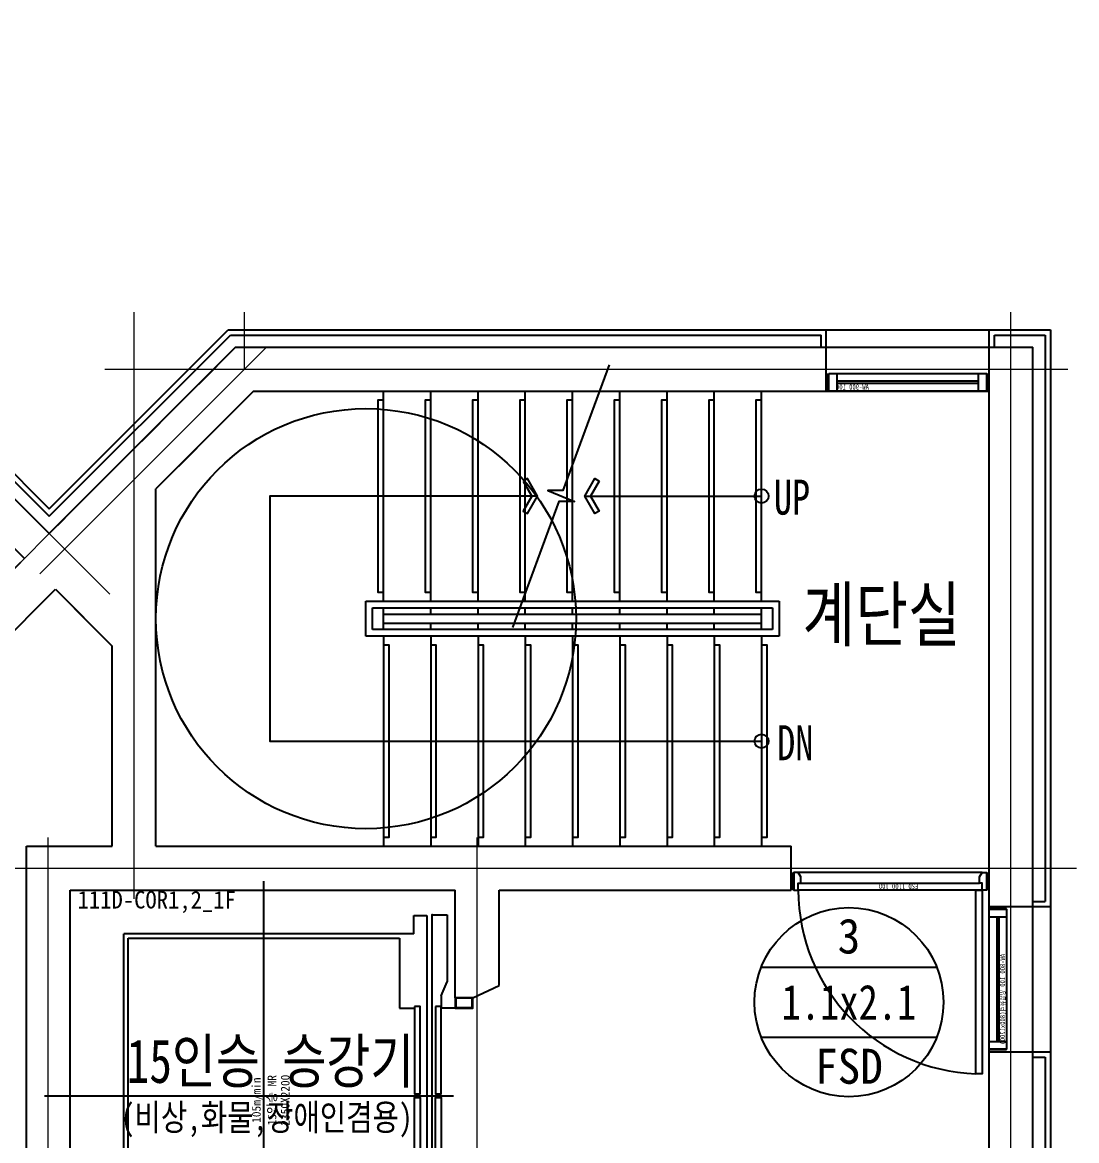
# Model space of a CAD drawing. Header units: millimetres. Extents: x 18596 to 55969, y 16294 to 49232.
# Drawn here: x 41466 to 47489, y 29113 to 35500 of the extents above; entities that cross this region are included whole.
import ezdxf
from ezdxf.enums import TextEntityAlignment as Align

# ---------------------------------------------------------------- set-up
doc = ezdxf.new("R2010")
doc.units = ezdxf.units.MM
doc.header["$LTSCALE"] = 100
doc.linetypes.add('111D-COR1_2-1F$0$CEN', pattern=[62, 60, -1, 0, -1])
doc.linetypes.add('111D-COR1_2-1F$0$HID', pattern=[2.3, 1.5, -0.8])
doc.layers.get('Defpoints').update_dxf_attribs({"color": 127})
doc.layers.add('111D-COR1_2-1F$0$CEN아파트', color=1, linetype='111D-COR1_2-1F$0$CEN', lineweight=5)
for name, color, linetype in [('111D-COR1_2-1F$0$COR', 4, 'Continuous'), ('111D-COR1_2-1F$0$DOOR', 4, 'Continuous'), ('111D-COR1_2-1F$0$DOOR_1', 1, 'Continuous'), ('111D-COR1_2-1F$0$DOOR_2', 5, 'Continuous'), ('111D-COR1_2-1F$0$ELE7', 8, 'Continuous'), ('111D-COR1_2-1F$0$FIN_석재', 9, 'Continuous'), ('111D-COR1_2-1F$0$LEADER', 7, 'Continuous'), ('111D-COR1_2-1F$0$RAIL-1', 7, 'Continuous'), ('111D-COR1_2-1F$0$WALL-1', 2, 'Continuous'), ('111D-COR1_2-1F$0$WIN', 4, 'Continuous'), ('TEXT_실명', 3, 'Continuous'), ('창호부호', 7, 'Continuous')]:
    doc.layers.add(name, color=color, linetype=linetype)
doc.layers.add('111D-COR1_2-1F$0$UNDERWALL', color=25, linetype='111D-COR1_2-1F$0$HID', plot=False)
doc.layers.add('111D-COR1_2-1F$0$창호공차', color=39, linetype='Continuous', plot=False)
doc.styles.add('111D-COR1_2-1F$0$돋움체', font='', dxfattribs={"width": 0.8})
doc.styles.add('돋움체', font='', dxfattribs={"width": 0.8})
doc.styles.get('111D-COR1_2-1F$0$돋움체').set_extended_font_data('DotumChe')
doc.styles.get('돋움체').set_extended_font_data('DotumChe')

# ---------------------------------------------------------------- blocks, each defined once
blk = doc.blocks.new('111D-COR1_2-1F$0$CORE-74-3-17-mr')
at = {"layer": '111D-COR1_2-1F$0$ELE7'}
for p, q in [((0, 2300.2), (0, -36.6)), ((-925, 1847), (-925, 190)), ((-925, 1847), (925, 1847)), ((-900, 272), (-900, 1822)), ((-900, 1822), (900, 1822)), ((900, 1822), (900, 272)), ((925, 190), (925, 1847)), ((-953.3, 672), (-1133.3, 1422)), ((-1133.3, 672), (-953.3, 1422)), ((-1325, 1047), (1225, 1047)), ((-500, 272), (-900, 272)), ((-500, 190), (-500, 272)), ((900, 272), (500, 272)), ((500, 272), (500, 190)), ((-1030, 190), (-1030, 115)), ((-925, 190), (-1030, 190)), ((925, 190), (1030, 190)), ((1030, 190), (1030, 115)), ((-1032.5, 85), (1032.5, 85)), ((-1032.5, 85), (-1032.5, 0)), ((1030, 115), (-1030, 115)), ((1032.5, 85), (1032.5, 0)), ((-650, 0), (-1032.5, 0)), ((-570, 33), (-650, 0)), ((-570, 33), (-500, 33)), ((-500, -46.8), (-500, 33)), ((570, 33), (500, 33)), ((500, -49.8), (500, 33)), ((570, 33), (650, 0)), ((1032.5, 0), (650, 0))]:
    blk.add_line(p, q, dxfattribs=at)
at = {"layer": '111D-COR1_2-1F$0$ELE7', "ltscale": 50}
blk.add_line((-1043.3, 1635.2), (-1043.3, 423.8), dxfattribs=at)
at = {"layer": '111D-COR1_2-1F$0$ELE7'}
for points in [[(-1133.3, 1422), (-953.3, 1422), (-953.3, 672), (-1133.3, 672)], [(-510, 186.5), (-10, 186.5), (-10, 154), (-510, 154)], [(510, 186.5), (10, 186.5), (10, 154), (510, 154)], [(-510, 66.2), (-10, 66.2), (-10, 33.8), (-510, 33.8)], [(510, 66.2), (10, 66.2), (10, 33.8), (510, 33.8)], [(-560, -46.8), (-500, -46.8), (-500, -146.8), (-560, -146.8)], [(-557, -49.8), (-503, -49.8), (-503, -143.8), (-557, -143.8)], [(560, -46.8), (500, -46.8), (500, -146.8), (560, -146.8)], [(557, -49.8), (503, -49.8), (503, -143.8), (557, -143.8)]]:
    blk.add_lwpolyline(points, close=True, dxfattribs=at)
blk.add_point((1034.1, 85), dxfattribs=at)
blk.add_point((1034.1, 85), dxfattribs=at)
blk = doc.blocks.new('111D-COR1_2-1F$0$AW-900_100')
at = {"layer": '111D-COR1_2-1F$0$WIN'}
for p, q in [((475.9, 251.9), (1285.9, 251.9)), ((1285.9, 151.9), (475.9, 151.9))]:
    blk.add_line(p, q, dxfattribs=at)
at = {"layer": '111D-COR1_2-1F$0$WIN', "color": 8}
for p, q in [((1285.9, 207.9), (475.9, 207.9)), ((1285.9, 195.9), (475.9, 195.9))]:
    blk.add_line(p, q, dxfattribs=at)
at = {"layer": '111D-COR1_2-1F$0$WIN'}
for points in [[(430.9, 251.9), (475.9, 251.9), (475.9, 151.9), (430.9, 151.9)], [(1285.9, 251.9), (1330.9, 251.9), (1330.9, 151.9), (1285.9, 151.9)]]:
    blk.add_lwpolyline(points, close=True, dxfattribs=at)
at = {"layer": 'Defpoints', "ltscale": 2}
for p, q in [((420.9, 251.9), (420.9, 151.9)), ((1340.9, 251.9), (1340.9, 151.9))]:
    blk.add_line(p, q, dxfattribs=at)
at = {"layer": 'Defpoints', "style": '111D-COR1_2-1F$0$돋움체', "text_generation_flag": 4, "width": 0.8}
blk.add_text('AW-900_100', height=30, rotation=180, dxfattribs=at).set_placement((565.2, 175.5), align=Align.MIDDLE_CENTER)
blk = doc.blocks.new('111D-COR1_2-1F$0$AW-800_100_망입유리')
at = {"layer": '111D-COR1_2-1F$0$WIN'}
for p, q in [((475.9, 251.9), (1185.9, 251.9)), ((1185.9, 151.9), (475.9, 151.9))]:
    blk.add_line(p, q, dxfattribs=at)
at = {"layer": '111D-COR1_2-1F$0$WIN', "color": 8}
for p, q in [((1185.9, 207.9), (475.9, 207.9)), ((1185.9, 195.9), (475.9, 195.9))]:
    blk.add_line(p, q, dxfattribs=at)
at = {"layer": '111D-COR1_2-1F$0$WIN'}
for points in [[(430.9, 251.9), (475.9, 251.9), (475.9, 151.9), (430.9, 151.9)], [(1185.9, 251.9), (1230.9, 251.9), (1230.9, 151.9), (1185.9, 151.9)]]:
    blk.add_lwpolyline(points, close=True, dxfattribs=at)
at = {"layer": 'Defpoints', "ltscale": 2}
for p, q in [((420.9, 251.9), (420.9, 151.9)), ((1240.9, 251.9), (1240.9, 151.9))]:
    blk.add_line(p, q, dxfattribs=at)
at = {"layer": 'Defpoints', "style": '111D-COR1_2-1F$0$돋움체', "text_generation_flag": 4, "width": 0.8}
blk.add_text('AW-800_100_망입유리(800x1200)', height=30, rotation=180, dxfattribs=at).set_placement((717.2, 175.5), align=Align.MIDDLE_CENTER)
blk = doc.blocks.new('111D-COR1_2-1F$0$FSD_1100_100_현관')
at = {"layer": '111D-COR1_2-1F$0$DOOR'}
for points in [[(25, 100), (25, 1150), (60, 1150), (60, 100)], [(25, 100), (25, 60), (40, 60), (40, 25), (25, 0), (0, 0), (0, 100)], [(1075, 100), (1075, 60), (1060, 60), (1060, 25), (1075, 0), (1100, 0), (1100, 100)]]:
    blk.add_lwpolyline(points, close=True, dxfattribs=at)
at = {"layer": '111D-COR1_2-1F$0$DOOR_1'}
blk.add_arc((25, 100), 1050, 0, 88.08979, dxfattribs=at)
at = {"layer": '111D-COR1_2-1F$0$DOOR_2'}
for p, q in [((25, 100), (1075, 100)), ((25, 0), (1075, 0)), ((1060, 60), (40, 60))]:
    blk.add_line(p, q, dxfattribs=at)
at = {"layer": '111D-COR1_2-1F$0$창호공차', "ltscale": 2}
for p, q in [((-10, 100), (-10, 0)), ((1110, 100), (1110, 0))]:
    blk.add_line(p, q, dxfattribs=at)
at = {"layer": '111D-COR1_2-1F$0$창호공차', "ltscale": 2, "style": '111D-COR1_2-1F$0$돋움체', "width": 0.8}
blk.add_text('FSD_1100_100', height=30, dxfattribs=at).set_placement((502.1, 78.9), align=Align.MIDDLE_CENTER)
blk = doc.blocks.new('111D-COR1_2-1F$0$STR')
at = {"layer": '111D-COR1_2-1F$0$COR', "ltscale": 70}
for p, q in [((460.4, -158.8), (460.4, 41.2)), ((460.4, 41.2), (2820.4, 41.2)), ((498.4, -120.8), (498.4, 3.2)), ((498.4, 3.2), (2782.4, 3.2)), ((2782.4, 3.2), (2782.4, -120.8)), ((2820.4, 41.2), (2820.4, -158.8)), ((2720.4, -33.8), (2720.4, -83.8)), ((2782.4, -120.8), (498.4, -120.8)), ((2820.4, -158.8), (460.4, -158.8))]:
    blk.add_line(p, q, dxfattribs=at)
for points in [[(560.4, 41.2), (560.4, 1241.2)], [(830.4, 41.2), (830.4, 1241.2)], [(1100.4, 41.2), (1100.4, 1241.2)], [(1370.4, 41.2), (1370.4, 1241.2)], [(1640.4, 41.2), (1640.4, 1241.2)], [(1910.4, 41.2), (1910.4, 1241.2)], [(2180.4, 41.2), (2180.4, 1241.2)], [(2450.4, 41.2), (2450.4, 1241.2)], [(2720.4, 41.2), (2720.4, 1241.2)], [(560.4, 3.2), (560.4, -33.8)], [(830.4, 3.2), (830.4, -33.8)], [(1100.4, 3.2), (1100.4, -33.8)], [(1370.4, 3.2), (1370.4, -33.8)], [(1640.4, 3.2), (1640.4, -33.8)], [(1910.4, 3.2), (1910.4, -33.8)], [(2180.4, 3.2), (2180.4, -33.8)], [(2450.4, 3.2), (2450.4, -33.8)], [(2720.4, 3.2), (2720.4, -33.8)], [(2720.4, -33.8), (560.4, -33.8)], [(560.4, -33.8), (560.4, -83.8)], [(2720.4, -83.8), (560.4, -83.8)], [(560.4, -83.8), (560.4, -120.8)], [(830.4, -83.8), (830.4, -120.8)], [(1100.4, -83.8), (1100.4, -120.8)], [(1370.4, -83.8), (1370.4, -120.8)], [(1640.4, -83.8), (1640.4, -120.8)], [(1910.4, -83.8), (1910.4, -120.8)], [(2180.4, -83.8), (2180.4, -120.8)], [(2450.4, -83.8), (2450.4, -120.8)], [(2720.4, -83.8), (2720.4, -120.8)], [(560.4, -158.8), (560.4, -1358.8)], [(830.4, -158.8), (830.4, -1358.8)], [(1100.4, -158.8), (1100.4, -1358.8)], [(1370.4, -158.8), (1370.4, -1358.8)], [(1640.4, -158.8), (1640.4, -1358.8)], [(1910.4, -158.8), (1910.4, -1358.8)], [(2180.4, -158.8), (2180.4, -1358.8)], [(2450.4, -158.8), (2450.4, -1358.8)], [(2720.4, -158.8), (2720.4, -1358.8)]]:
    blk.add_lwpolyline(points, dxfattribs=at)
at = {"layer": '111D-COR1_2-1F$0$COR', "color": 8, "ltscale": 70}
for points in [[(560.4, 91.2), (530.4, 91.2), (530.4, 1191.2), (560.4, 1191.2)], [(830.4, 91.2), (800.4, 91.2), (800.4, 1191.2), (830.4, 1191.2)], [(1100.4, 91.2), (1070.4, 91.2), (1070.4, 1191.2), (1100.4, 1191.2)], [(1370.4, 91.2), (1340.4, 91.2), (1340.4, 1191.2), (1370.4, 1191.2)], [(1640.4, 91.2), (1610.4, 91.2), (1610.4, 1191.2), (1640.4, 1191.2)], [(1910.4, 91.2), (1880.4, 91.2), (1880.4, 1191.2), (1910.4, 1191.2)], [(2180.4, 91.2), (2150.4, 91.2), (2150.4, 1191.2), (2180.4, 1191.2)], [(2450.4, 91.2), (2420.4, 91.2), (2420.4, 1191.2), (2450.4, 1191.2)], [(2720.4, 91.2), (2690.4, 91.2), (2690.4, 1191.2), (2720.4, 1191.2)], [(560.4, -208.8), (590.4, -208.8), (590.4, -1308.8), (560.4, -1308.8)], [(830.4, -208.8), (860.4, -208.8), (860.4, -1308.8), (830.4, -1308.8)], [(1100.4, -208.8), (1130.4, -208.8), (1130.4, -1308.8), (1100.4, -1308.8)], [(1370.4, -208.8), (1400.4, -208.8), (1400.4, -1308.8), (1370.4, -1308.8)], [(1640.4, -208.8), (1670.4, -208.8), (1670.4, -1308.8), (1640.4, -1308.8)], [(1910.4, -208.8), (1940.4, -208.8), (1940.4, -1308.8), (1910.4, -1308.8)], [(2180.4, -208.8), (2210.4, -208.8), (2210.4, -1308.8), (2180.4, -1308.8)], [(2450.4, -208.8), (2480.4, -208.8), (2480.4, -1308.8), (2450.4, -1308.8)], [(2720.4, -208.8), (2750.4, -208.8), (2750.4, -1308.8), (2720.4, -1308.8)]]:
    blk.add_lwpolyline(points, dxfattribs=at)
at = {"layer": '111D-COR1_2-1F$0$LEADER'}
blk.add_line((1570.4, -758.8), (560.4, -758.8), dxfattribs=at)
for points in [[(1840.4, -758.8), (3370.4, -758.8), (3370.4, 641.2), (560.4, 641.2)], [(1488.5, -844.4), (1537.4, -758.8), (1488.4, -673), (1513.2, -658.9), (1570.3, -758.8), (1513.2, -858.7), (1488.4, -844.6)], [(1922.1, -844.4), (1873.2, -758.8), (1922.3, -673), (1897.5, -658.9), (1840.4, -758.8), (1897.5, -858.7), (1922.3, -844.6)]]:
    blk.add_lwpolyline(points, dxfattribs=at)
at = {"layer": '111D-COR1_2-1F$0$LEADER', "linetype": 'Continuous'}
blk.add_lwpolyline([(1430.6, -1508.8), (1695.1, -790.4), (1782.2, -790.4), (1628.7, -727.3), (1718.4, -727.3), (1982.9, -8.8)], dxfattribs=at)
at = {"layer": '111D-COR1_2-1F$0$LEADER'}
for centre in [(560.4, 641.2), (560.4, -758.8)]:
    blk.add_circle(centre, 40, dxfattribs=at)
blk = doc.blocks.new('111D-COR1_2-1F$0$111_112_113_114D_MF_WALL')
at = {"layer": '111D-COR1_2-1F$0$UNDERWALL', "ltscale": 2}
for p, q in [((-32.9, 283.2), (-1097.1, -781)), ((-32.9, 283.2), (3342.5, 283.2)), ((3342.5, 33.2), (3342.5, 283.2)), ((4272.5, -2911.8), (4272.5, 283.2)), ((4272.5, 283.2), (4522.5, 283.2)), ((4522.5, -2911.8), (4522.5, 283.2)), ((70.7, 33.2), (-487.5, -525)), ((70.7, 33.2), (3342.5, 33.2)), ((-1097.1, -781), (-1570.9, -307.2)), ((-1238.5, -922.4), (-1712.3, -448.6)), ((-487.5, -2566.8), (-487.5, -525)), ((-7326.7, -7010.6), (-1238.5, -922.4)), ((-4059.3, -4096.8), (-1061.7, -1099.2)), ((-1061.7, -1099.2), (-737.5, -1423.4)), ((-737.5, -2566.8), (-737.5, -1423.4)), ((-1227.5, -2566.8), (-737.5, -2566.8)), ((-1227.5, -5166.8), (-1227.5, -2566.8)), ((-487.5, -2566.8), (3142.5, -2566.8)), ((3142.5, -2816.8), (3142.5, -2566.8)), ((-977.5, -2816.8), (1222.5, -2816.8)), ((-977.5, -5166.8), (-977.5, -2816.8)), ((1222.5, -3431.8), (1222.5, -2816.8)), ((1472.5, -3361.8), (1472.5, -2816.8)), ((1472.5, -2816.8), (3142.5, -2816.8)), ((4272.5, -2911.8), (4522.5, -2911.8)), ((1322.5, -3431.8), (1472.5, -3361.8)), ((1222.5, -3431.8), (1322.5, -3431.8)), ((4272.5, -7916.8), (4272.5, -3741.8)), ((4272.5, -3741.8), (4522.5, -3741.8)), ((4522.5, -4516.8), (4522.5, -3741.8))]:
    blk.add_line(p, q, dxfattribs=at)
blk = doc.blocks.new('111D-COR1_2-1F', base_point=(97261.9, 34967.5))
at = {"layer": '111D-COR1_2-1F$0$CEN아파트', "ltscale": 2}
for p, q in [((38674.6, 29584.2), (35407.8, 32851.1)), ((38812.7, 27844.9), (38812.7, 31194.9)), ((39444.1, 30869.9), (39444.1, 31194.9)), ((43822.7, 22414.9), (43822.7, 31194.9)), ((39569.1, 30994.9), (38275.1, 29700.9)), ((38646.1, 30869.9), (44147.7, 30869.9)), ((31815.7, 23418.3), (38469.5, 30072.1)), ((38322.7, 25244.9), (38322.7, 28194.9)), ((40772.7, 25244.9), (40772.7, 28194.9)), ((38127.7, 28019.9), (44197.7, 28019.9))]:
    blk.add_line(p, q, dxfattribs=at)
at = {"layer": '111D-COR1_2-1F$0$FIN_석재', "ltscale": 2}
for p, q in [((38328.1, 30072.1), (39350.9, 31094.9)), ((38328.1, 30029.7), (39363.3, 31064.9)), ((39350.9, 31094.9), (44047.7, 31094.9)), ((39363.3, 31064.9), (42737.7, 31064.9)), ((42737.7, 30994.9), (42737.7, 31064.9)), ((42767.7, 30994.9), (42767.7, 31094.9)), ((43697.7, 30994.9), (43697.7, 31094.9)), ((43727.7, 31064.9), (44017.7, 31064.9)), ((43727.7, 30994.9), (43727.7, 31064.9)), ((44017.7, 31064.9), (44017.7, 27829.9)), ((44047.7, 31094.9), (44047.7, 26294.9)), ((37925.1, 30475.2), (38328.1, 30072.1)), ((37925.1, 30432.8), (38328.1, 30029.7)), ((43947.7, 27829.9), (44017.7, 27829.9)), ((43947.7, 27799.9), (44047.7, 27799.9)), ((43947.7, 26969.9), (44047.7, 26969.9)), ((43947.7, 26939.9), (44017.7, 26939.9)), ((44017.7, 26939.9), (44017.7, 26264.9))]:
    blk.add_line(p, q, dxfattribs=at)
at = {"layer": '111D-COR1_2-1F$0$RAIL-1', "ltscale": 2}
for p, q in [((42767.7, 30994.9), (43697.7, 30994.9)), ((42767.7, 30744.9), (43697.7, 30744.9)), ((43697.7, 26969.9), (43697.7, 27799.9)), ((43947.7, 26969.9), (43947.7, 27799.9))]:
    blk.add_line(p, q, dxfattribs=at)
at = {"layer": '111D-COR1_2-1F$0$WALL-1', "ltscale": 2}
for p, q in [((39392.3, 30994.9), (38328.1, 29930.7)), ((39392.3, 30994.9), (42767.7, 30994.9)), ((42767.7, 30744.9), (42767.7, 30994.9)), ((43697.7, 27799.9), (43697.7, 30994.9)), ((43697.7, 30994.9), (43947.7, 30994.9)), ((43947.7, 27799.9), (43947.7, 30994.9)), ((39495.9, 30744.9), (38937.7, 30186.7)), ((39495.9, 30744.9), (42767.7, 30744.9)), ((38328.1, 29930.7), (37854.3, 30404.5)), ((38937.7, 28144.9), (38937.7, 30186.7)), ((35365.9, 26614.9), (38363.5, 29612.5)), ((38363.5, 29612.5), (38687.7, 29288.3)), ((38687.7, 28144.9), (38687.7, 29288.3)), ((38197.7, 28144.9), (38687.7, 28144.9)), ((38197.7, 25544.9), (38197.7, 28144.9)), ((38937.7, 28144.9), (42567.7, 28144.9)), ((42567.7, 27894.9), (42567.7, 28144.9)), ((38447.7, 27894.9), (40647.7, 27894.9)), ((38447.7, 25544.9), (38447.7, 27894.9)), ((40647.7, 27279.9), (40647.7, 27894.9)), ((40897.7, 27349.9), (40897.7, 27894.9)), ((40897.7, 27894.9), (42567.7, 27894.9)), ((43697.7, 27799.9), (43947.7, 27799.9)), ((40747.7, 27279.9), (40897.7, 27349.9)), ((40647.7, 27279.9), (40747.7, 27279.9)), ((43697.7, 22794.9), (43697.7, 26969.9)), ((43697.7, 26969.9), (43947.7, 26969.9)), ((43947.7, 26194.9), (43947.7, 26969.9))]:
    blk.add_line(p, q, dxfattribs=at)
at = {"layer": 'Defpoints', "ltscale": 2}
blk.add_circle((40137.7, 29444.9), 1200, dxfattribs=at)
at = {"ltscale": 2}
blk.add_blockref('111D-COR1_2-1F$0$AW-900_100', (42351.8, 30593.1), dxfattribs=at)
at = {"ltscale": 2, "rotation": 89.99999999999991}
blk.add_blockref('111D-COR1_2-1F$0$AW-800_100_망입유리', (43949.5, 26554), dxfattribs=at)
at = {"layer": '111D-COR1_2-1F$0$COR', "ltscale": 2, "rotation": 180}
blk.add_blockref('111D-COR1_2-1F$0$STR', (42958.1, 29386.1), dxfattribs=at)
at = {"layer": '111D-COR1_2-1F$0$DOOR', "ltscale": 2, "rotation": 179.9999999999999}
blk.add_blockref('111D-COR1_2-1F$0$FSD_1100_100_현관', (43682.7, 27994.9), dxfattribs=at)
at = {"layer": '111D-COR1_2-1F$0$ELE7', "rotation": 89.99999999999991}
blk.add_blockref('111D-COR1_2-1F$0$CORE-74-3-17-mr', (40600.9, 26719.9), dxfattribs=at)
at = {"layer": '111D-COR1_2-1F$0$UNDERWALL', "ltscale": 2}
blk.add_blockref('111D-COR1_2-1F$0$111_112_113_114D_MF_WALL', (39425.2, 30711.7), dxfattribs=at)
at = {"layer": 'Defpoints', "style": '111D-COR1_2-1F$0$돋움체'}
blk.add_text('111D-COR1,2_1F', height=100, dxfattribs=at).set_placement((38942.1, 27839.1), align=Align.MIDDLE_CENTER)
for s, p in [('15인승 MR', (39600.7, 26694.4)), ('2350X2200', (39675.9, 26694.4)), ('105m/min', (39511.2, 26694.4))]:
    blk.add_text(s, height=50, rotation=90, dxfattribs=at).set_placement(p, align=Align.MIDDLE_CENTER)
blk = doc.blocks.new('A$Ce14d3ae4')
at = {"layer": '창호부호', "ltscale": 2}
for p, q in [((-511.4, 140.7), (491.8, 140.7)), ((-511.4, -259.3), (491.8, -259.3))]:
    blk.add_line(p, q, dxfattribs=at)
blk.add_circle((-9.8, -59.3), 540, dxfattribs=at)
at = {"layer": '창호부호', "color": 6, "style": '돋움체'}
for s, p in [('3', (-9.8, 318.6)), ('FSD', (-9.8, -425.3))]:
    blk.add_text(s, height=200, dxfattribs=at).set_placement(p, align=Align.MIDDLE_CENTER)
at = {"layer": '창호부호', "color": 6, "style": '돋움체', "width": 0.85}
blk.add_text('1.1x2.1', height=200, dxfattribs=at).set_placement((-9.8, -59.3), align=Align.MIDDLE_CENTER)

msp = doc.modelspace()

# ---------------------------------------------------------------- block references
at = {"ltscale": 2}
msp.add_blockref('111D-COR1_2-1F', (100553.4, 37616.9), dxfattribs=at)
at = {"layer": '창호부호', "ltscale": 2}
msp.add_blockref('A$Ce14d3ae4', (46198.3, 29962.8), dxfattribs=at)

# ---------------------------------------------------------------- texts
at = {"layer": 'TEXT_실명', "style": '돋움체', "width": 0.8}
for s, height, p in [('UP', 200, (45862.8, 32788.6)), ('계단실', 300, (46375.1, 32118.6)), ('DN', 200, (45882, 31385.7)), ('15인승 승강기', 250, (42883.5, 29567.5)), ('(비상,화물,장애인겸용)', 150, (42861.9, 29246))]:
    msp.add_text(s, height=height, dxfattribs=at).set_placement(p, align=Align.MIDDLE_CENTER)

doc.saveas('drawing.dxf')
